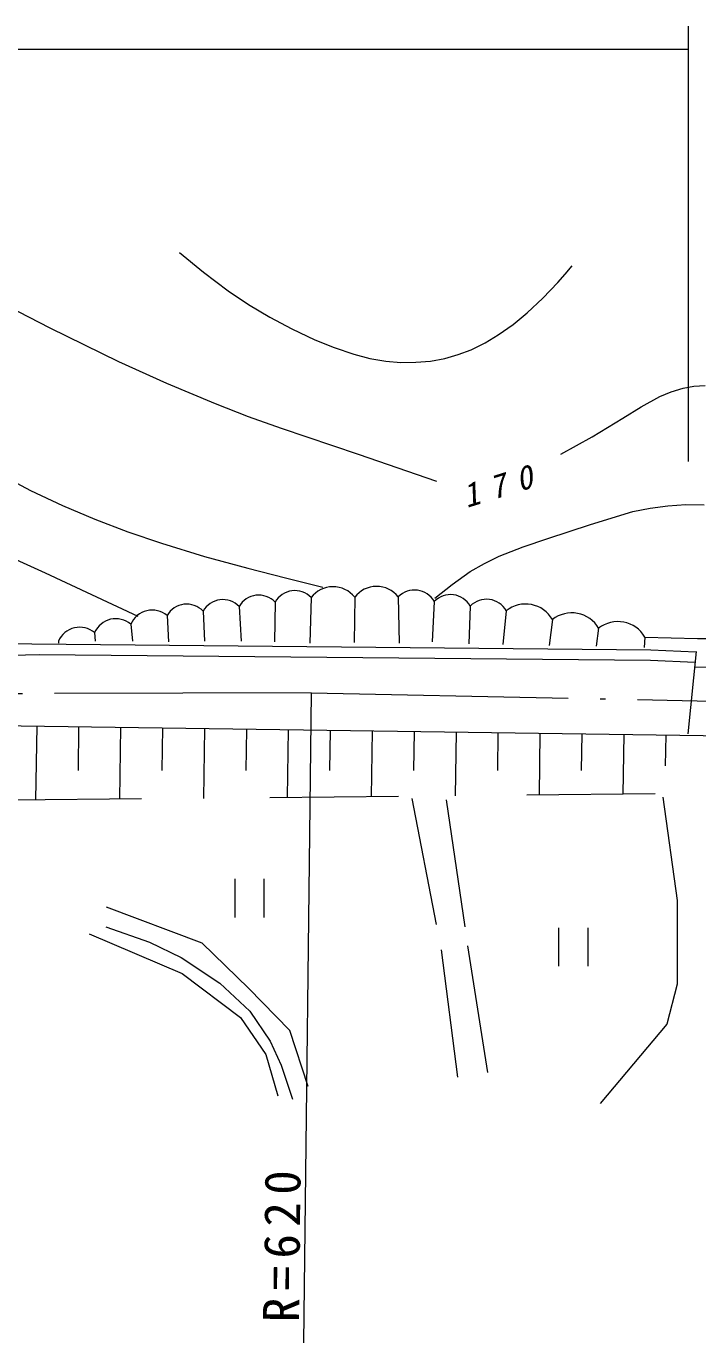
# Model space of a CAD drawing. Units: millimetres, scale not verified. Extents: x -625 to 710962, y -625 to 360139.
# Drawn here: x 364175 to 395542, y 242140 to 303655 of the extents above; entities that cross this region are included whole.
import ezdxf

# ---------------------------------------------------------------- set-up
doc = ezdxf.new("R2010")
doc.units = ezdxf.units.MM
doc.header["$LTSCALE"] = 1000
for name, pattern in [('DASHED', [7.5, 6, -1.5]), ('DASHED_SPACED', [12, 6, -6]), ('LONG_DASHED_DOTTED', [15.25, 12, -1.5, 0.25, -1.5])]:
    doc.linetypes.add(name, pattern=pattern)
doc.layers.add('S-SUV', color=7, linetype='Continuous', lineweight=13)
doc.styles.add('ＭＳ ゴシック', font='')
doc.styles.get('ＭＳ ゴシック').set_extended_font_data('MS Gothic')

msp = doc.modelspace()

# ---------------------------------------------------------------- linework, layer by layer
at = {"layer": 'S-SUV'}
for p, q in [((395096, 303655), (395096, 283317)), ((116364, 302589), (395096, 302589)), ((371333, 293087), (372453, 292165)), ((389350, 292072), (389679, 292462)), ((372453, 292165), (373608, 291292)), ((388313, 290951), (389014, 291690)), ((389014, 291690), (389350, 292072)), ((362107, 291185), (365276, 289564)), ((373608, 291292), (374561, 290651)), ((374561, 290651), (375548, 290060)), ((387576, 290261), (388313, 290951)), ((375548, 290060), (376584, 289511)), ((386917, 289719), (387576, 290261)), ((365276, 289564), (368480, 287993)), ((376584, 289511), (377656, 289010)), ((385607, 288860), (386227, 289231)), ((386227, 289231), (386917, 289719)), ((377656, 289010), (378556, 288642)), ((378556, 288642), (379484, 288328)), ((384353, 288312), (384960, 288544)), ((384960, 288544), (385607, 288860)), ((368480, 287993), (370723, 286983)), ((379484, 288328), (380220, 288138)), ((380220, 288138), (380971, 288006)), ((380971, 288006), (381673, 287950)), ((381673, 287950), (382380, 287953)), ((382380, 287953), (383052, 288014)), ((383052, 288014), (383725, 288137)), ((383725, 288137), (384353, 288312)), ((370723, 286983), (372991, 286029)), ((394309, 286579), (394864, 286749)), ((394864, 286749), (395367, 286839)), ((395367, 286839), (395892, 286872)), ((392903, 285878), (393777, 286353)), ((393777, 286353), (394309, 286579)), ((372991, 286029), (374533, 285419)), ((392052, 285346), (392903, 285878)), ((374533, 285419), (376082, 284871)), ((376082, 284871), (379679, 283667)), ((390612, 284476), (392052, 285346)), ((389155, 283665), (390612, 284476)), ((379679, 283667), (383341, 282395)), ((361619, 283416), (364377, 281965)), ((364377, 281965), (365862, 281267)), ((365862, 281267), (367372, 280624)), ((392519, 280979), (393320, 281143)), ((393320, 281143), (394143, 281251)), ((394143, 281251), (394991, 281303)), ((394991, 281303), (395850, 281296)), ((367372, 280624), (368922, 280031)), ((390532, 280379), (392519, 280979)), ((360708, 280108), (365048, 278110)), ((368922, 280031), (370491, 279495)), ((388544, 279716), (390532, 280379)), ((370491, 279495), (372498, 278885)), ((386270, 278889), (387387, 279328)), ((387387, 279328), (388544, 279716)), ((372498, 278885), (374531, 278330)), ((385580, 278559), (386270, 278889)), ((365048, 278110), (369389, 276090)), ((374531, 278330), (376281, 277885)), ((384075, 277574), (384920, 278176)), ((384920, 278176), (385580, 278559)), ((376281, 277885), (378035, 277453)), ((383269, 276925), (384075, 277574)), ((377480, 276959), (377415, 274824)), ((379518, 276976), (379486, 274857)), ((381556, 276992), (381588, 274824)), ((372434, 276329), (372498, 274921)), ((374116, 276539), (374213, 274921)), ((375798, 276749), (375765, 274889)), ((383238, 276776), (383141, 274889)), ((384920, 276560), (384855, 274792)), ((386602, 276345), (386440, 274760)), ((369059, 275719), (369134, 274921)), ((370752, 276118), (370816, 274889)), ((388759, 275935), (388608, 274727)), ((367366, 275320), (367387, 274921)), ((390915, 275525), (390807, 274695)), ((393072, 275116), (393039, 274630)), ((393072, 275116), (395538, 275049)), ((395538, 275049), (398005, 275042)), ((362114, 274815), (393355, 274513)), ((365673, 274921), (365673, 274824)), ((393355, 274513), (395463, 274424)), ((364782, 274289), (349940, 273875)), ((393342, 274013), (364782, 274289)), ((395413, 273925), (393342, 274013)), ((395393, 273722), (437873, 272913)), ((377490, 272506), (377126, 242140)), ((357803, 271054), (396988, 270495)), ((364660, 270956), (364611, 267502)), ((366619, 270928), (366590, 268883)), ((368578, 270900), (368531, 267539)), ((370538, 270872), (370509, 268884)), ((372497, 270844), (372450, 267577)), ((374456, 270816), (374429, 268884)), ((376416, 270788), (376370, 267615)), ((378375, 270760), (378348, 268885)), ((380334, 270732), (380290, 267653)), ((382293, 270704), (382267, 268885)), ((384253, 270676), (384210, 267691)), ((386212, 270649), (386187, 268885)), ((388171, 270621), (388130, 267729)), ((390130, 270593), (390106, 268886)), ((392090, 270565), (392050, 267767)), ((394049, 270537), (394028, 269101)), ((373913, 263813), (373913, 262013)), ((375295, 262013), (375295, 263813)), ((367882, 261567), (369925, 260852)), ((389043, 261529), (389043, 259729)), ((390425, 259729), (390425, 261529)), ((369925, 260852), (371406, 260137)), ((371406, 260137), (373219, 258937)), ((373219, 258937), (374623, 257635)), ((374623, 257635), (375568, 256230)), ((375568, 256230), (376079, 255107)), ((376079, 255107), (376615, 253524))]:
    msp.add_line(p, q, dxfattribs=at)
at = {"layer": 'S-SUV', "linetype": 'DASHED'}
for p, q in [((395465, 274441), (395078, 270590)), ((393908, 267637), (394590, 262799)), ((382186, 267575), (383550, 260504)), ((383798, 267513), (384791, 260690)), ((394590, 262799), (394590, 258892)), ((372387, 260814), (367921, 262489)), ((367115, 261249), (371456, 259388)), ((374557, 258706), (372387, 260814)), ((383550, 260504), (384419, 253744)), ((384791, 260690), (385907, 253620)), ((371456, 259388), (374185, 257341)), ((376480, 256721), (374557, 258706)), ((394590, 258892), (394094, 257031)), ((374185, 257341), (375364, 255605)), ((377348, 254116), (376480, 256721)), ((394094, 257031), (390993, 253310)), ((375364, 255605), (375922, 253682))]:
    msp.add_line(p, q, dxfattribs=at)
at = {"layer": 'S-SUV', "linetype": 'LONG_DASHED_DOTTED'}
for q in [(348154, 272421), (442308, 271163)]:
    msp.add_line((377490, 272506), q, dxfattribs=at)
at = {"layer": 'S-SUV', "linetype": 'DASHED_SPACED'}
msp.add_line((393556, 267781), (352296, 267382), dxfattribs=at)
at = {"layer": 'S-SUV'}
for centre, radius, start, end in [((378505, 276179), 1288, 38.18225, 142.72717), ((380543, 276195), 1288, 38.18225, 142.72717), ((373354, 275803), 1060, 43.99492, 150.25513), ((375036, 276013), 1060, 43.99492, 150.25513), ((376718, 276223), 1060, 43.99492, 150.25513), ((382316, 276253), 1060, 29.56414, 135.82434), ((383998, 276037), 1060, 29.56414, 135.82434), ((385680, 275822), 1060, 29.56414, 135.82434), ((370055, 275284), 1087, 50.13076, 156.39096), ((371671, 275593), 1060, 43.99492, 150.25513), ((387502, 275202), 1455, 30.25812, 128.22595), ((389659, 274792), 1455, 30.25812, 128.22595), ((368362, 274885), 1087, 50.13076, 156.39096), ((391815, 274383), 1455, 30.25812, 128.22595), ((366669, 274486), 1087, 50.13076, 156.39096)]:
    msp.add_arc(centre, radius, start, end, dxfattribs=at)

# ---------------------------------------------------------------- texts
at = {"layer": 'S-SUV', "attachment_point": 7, "style": 'ＭＳ ゴシック'}
for s, insert, char_height, rotation in [('\\T1.73;\\Q15;170', (384750, 281124), 1100, 17.2), ('\\T1.3;R=620', (376942, 243079), 1686, 89.4)]:
    msp.add_mtext(s, dxfattribs=dict(at, insert=insert, char_height=char_height, rotation=rotation))

doc.saveas('drawing.dxf')
